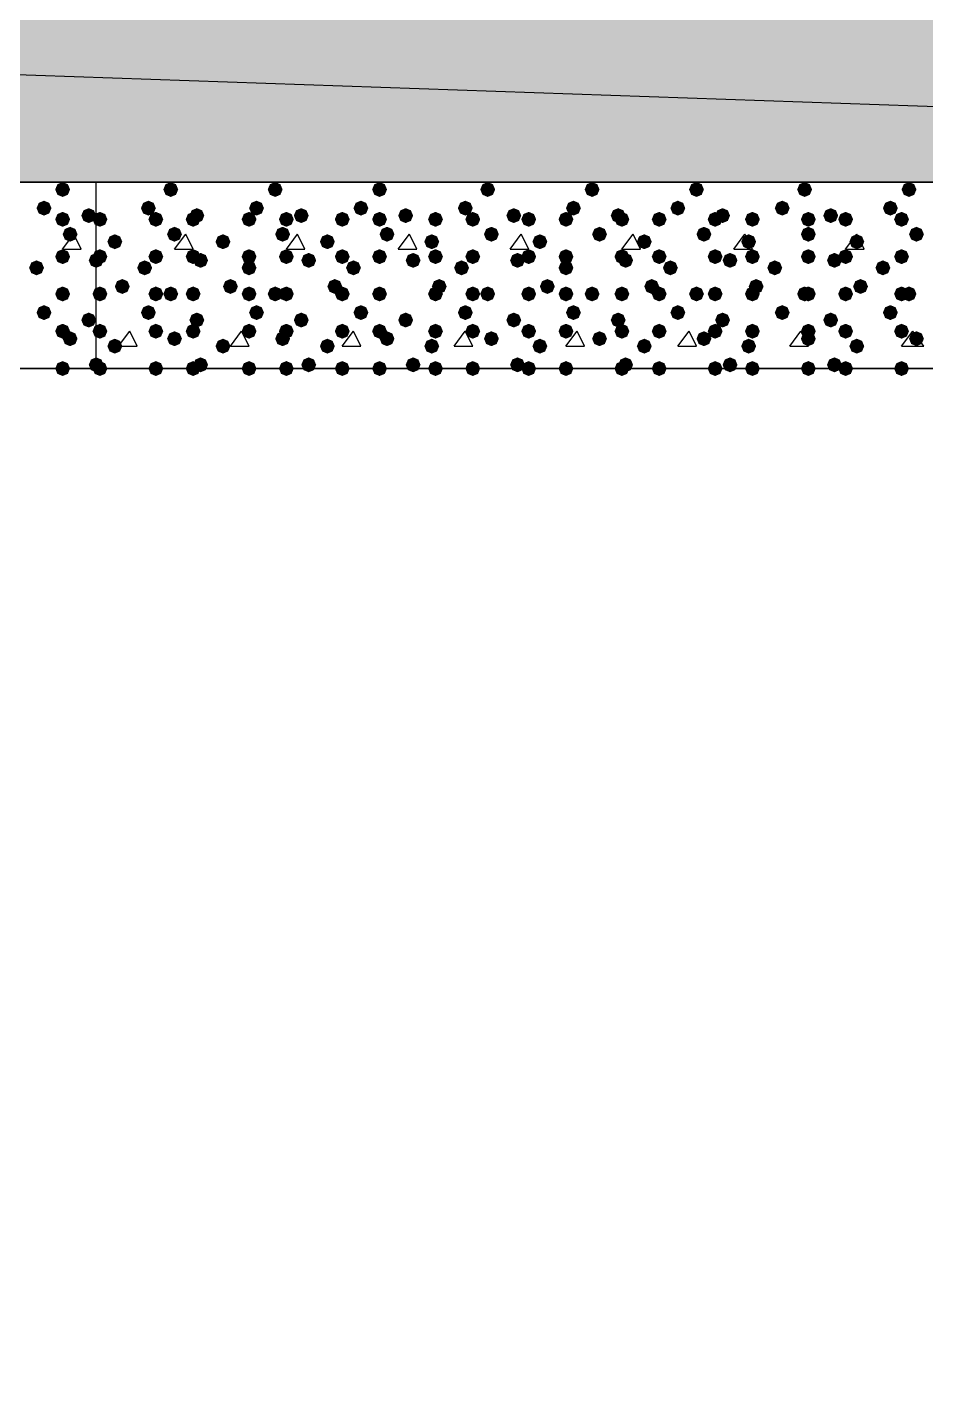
# Model space of a CAD drawing. Header units: millimetres. Extents: x 0 to 420, y 0 to 297.
# Drawn here: x 350.8 to 361, y 136.55 to 152 of the extents above; entities that cross this region are included whole.
import ezdxf

# ---------------------------------------------------------------- set-up
doc = ezdxf.new("R2010")
doc.units = ezdxf.units.MM
doc.layers.get('0').update_dxf_attribs({"linetype": 'CONTINUOUS'})

msp = doc.modelspace()

# ---------------------------------------------------------------- hatches: boundary and pattern name
at = {"true_color": 0x000008}
h = msp.add_hatch(color=0, dxfattribs=at)
h.paths.add_polyline_path([(385.826, 162.263667), (39.708667, 162.263667), (385.826, 150.241)], flags=0)
h.paths.add_polyline_path([(39.708667, 162.263667), (385.826, 150.241), (39.708667, 150.241)], flags=0)
at = {"true_color": 0x000007}
for points in [[(351.282, 150.156333), (351.257129, 150.096537), (351.197333, 150.071667), (351.137538, 150.096537), (351.112667, 150.156333), (351.137537, 150.216129), (351.197333, 150.241), (351.257129, 150.216129)], [(351.070333, 149.944667), (351.045462, 149.884871), (350.985667, 149.86), (350.925871, 149.884871), (350.901, 149.944667), (350.925871, 150.004462), (350.985667, 150.029333), (351.045462, 150.004463)], [(351.282, 149.817667), (351.257129, 149.757871), (351.197333, 149.733), (351.137538, 149.757871), (351.112667, 149.817667), (351.137537, 149.877462), (351.197333, 149.902333), (351.257129, 149.877463)], [(351.578333, 149.86), (351.553463, 149.800204), (351.493667, 149.775333), (351.433871, 149.800204), (351.409, 149.86), (351.433871, 149.919796), (351.493667, 149.944667), (351.553462, 149.919796)], [(351.366667, 149.648333), (351.341796, 149.588537), (351.282, 149.563667), (351.222204, 149.588537), (351.197333, 149.648333), (351.222204, 149.708129), (351.282, 149.733), (351.341796, 149.708129)], [(351.282, 149.394333), (351.257129, 149.334537), (351.197333, 149.309667), (351.137538, 149.334537), (351.112667, 149.394333), (351.137537, 149.454129), (351.197333, 149.479), (351.257129, 149.454129)], [(350.985667, 149.267333), (350.960796, 149.207537), (350.901, 149.182667), (350.841204, 149.207537), (350.816333, 149.267333), (350.841204, 149.327129), (350.901, 149.352), (350.960796, 149.327129)], [(351.282, 148.971), (351.257129, 148.911204), (351.197333, 148.886333), (351.137538, 148.911204), (351.112667, 148.971), (351.137537, 149.030796), (351.197333, 149.055667), (351.257129, 149.030796)], [(351.282, 148.971), (351.257129, 148.911204), (351.197333, 148.886333), (351.137538, 148.911204), (351.112667, 148.971), (351.137537, 149.030796), (351.197333, 149.055667), (351.257129, 149.030796)], [(351.070333, 148.759333), (351.045462, 148.699537), (350.985667, 148.674667), (350.925871, 148.699537), (350.901, 148.759333), (350.925871, 148.819129), (350.985667, 148.844), (351.045462, 148.819129)], [(351.578333, 148.674667), (351.553463, 148.614871), (351.493667, 148.59), (351.433871, 148.614871), (351.409, 148.674667), (351.433871, 148.734462), (351.493667, 148.759333), (351.553462, 148.734463)], [(351.282, 148.547667), (351.257129, 148.487871), (351.197333, 148.463), (351.137538, 148.487871), (351.112667, 148.547667), (351.137537, 148.607462), (351.197333, 148.632333), (351.257129, 148.607463)], [(351.366667, 148.463), (351.341796, 148.403204), (351.282, 148.378333), (351.222204, 148.403204), (351.197333, 148.463), (351.222204, 148.522796), (351.282, 148.547667), (351.341796, 148.522796)], [(351.282, 148.124333), (351.257129, 148.064537), (351.197333, 148.039667), (351.137538, 148.064537), (351.112667, 148.124333), (351.137537, 148.184129), (351.197333, 148.209), (351.257129, 148.184129)]]:
    msp.add_hatch(color=0, dxfattribs=at).paths.add_polyline_path(points, flags=0)
at = {"true_color": 0x000008}
for points in [[(352.509667, 150.156333), (352.484796, 150.096537), (352.425, 150.071667), (352.365204, 150.096537), (352.340333, 150.156333), (352.365204, 150.216129), (352.425, 150.241), (352.484796, 150.216129)], [(353.695, 150.156333), (353.670129, 150.096537), (353.610333, 150.071667), (353.550538, 150.096537), (353.525667, 150.156333), (353.550537, 150.216129), (353.610333, 150.241), (353.670129, 150.216129)], [(354.880333, 150.156333), (354.855462, 150.096537), (354.795667, 150.071667), (354.735871, 150.096537), (354.711, 150.156333), (354.735871, 150.216129), (354.795667, 150.241), (354.855462, 150.216129)], [(356.108, 150.156333), (356.083129, 150.096537), (356.023333, 150.071667), (355.963538, 150.096537), (355.938667, 150.156333), (355.963537, 150.216129), (356.023333, 150.241), (356.083129, 150.216129)], [(357.293333, 150.156333), (357.268462, 150.096537), (357.208667, 150.071667), (357.148871, 150.096537), (357.124, 150.156333), (357.148871, 150.216129), (357.208667, 150.241), (357.268462, 150.216129)], [(358.478667, 150.156333), (358.453796, 150.096537), (358.394, 150.071667), (358.334204, 150.096537), (358.309333, 150.156333), (358.334204, 150.216129), (358.394, 150.241), (358.453796, 150.216129)], [(359.706333, 150.156333), (359.681462, 150.096537), (359.621667, 150.071667), (359.561871, 150.096537), (359.537, 150.156333), (359.561871, 150.216129), (359.621667, 150.241), (359.681462, 150.216129)], [(360.891667, 150.156333), (360.866796, 150.096537), (360.807, 150.071667), (360.747204, 150.096537), (360.722333, 150.156333), (360.747204, 150.216129), (360.807, 150.241), (360.866796, 150.216129)], [(351.705333, 149.817667), (351.680462, 149.757871), (351.620667, 149.733), (351.560871, 149.757871), (351.536, 149.817667), (351.560871, 149.877462), (351.620667, 149.902333), (351.680462, 149.877463)], [(352.255667, 149.944667), (352.230796, 149.884871), (352.171, 149.86), (352.111204, 149.884871), (352.086333, 149.944667), (352.111204, 150.004462), (352.171, 150.029333), (352.230796, 150.004463)], [(352.340333, 149.817667), (352.315462, 149.757871), (352.255667, 149.733), (352.195871, 149.757871), (352.171, 149.817667), (352.195871, 149.877462), (352.255667, 149.902333), (352.315462, 149.877463)], [(352.763667, 149.817667), (352.738796, 149.757871), (352.679, 149.733), (352.619204, 149.757871), (352.594333, 149.817667), (352.619204, 149.877462), (352.679, 149.902333), (352.738796, 149.877463)], [(352.806, 149.86), (352.781129, 149.800204), (352.721333, 149.775333), (352.661538, 149.800204), (352.636667, 149.86), (352.661537, 149.919796), (352.721333, 149.944667), (352.781129, 149.919796)], [(353.398667, 149.817667), (353.373796, 149.757871), (353.314, 149.733), (353.254204, 149.757871), (353.229333, 149.817667), (353.254204, 149.877462), (353.314, 149.902333), (353.373796, 149.877463)], [(353.483333, 149.944667), (353.458463, 149.884871), (353.398667, 149.86), (353.338871, 149.884871), (353.314, 149.944667), (353.338871, 150.004462), (353.398667, 150.029333), (353.458462, 150.004463)], [(353.822, 149.817667), (353.797129, 149.757871), (353.737333, 149.733), (353.677538, 149.757871), (353.652667, 149.817667), (353.677537, 149.877462), (353.737333, 149.902333), (353.797129, 149.877463)], [(353.991333, 149.86), (353.966462, 149.800204), (353.906667, 149.775333), (353.846871, 149.800204), (353.822, 149.86), (353.846871, 149.919796), (353.906667, 149.944667), (353.966462, 149.919796)], [(354.457, 149.817667), (354.432129, 149.757871), (354.372333, 149.733), (354.312538, 149.757871), (354.287667, 149.817667), (354.312537, 149.877462), (354.372333, 149.902333), (354.432129, 149.877463)], [(354.668667, 149.944667), (354.643796, 149.884871), (354.584, 149.86), (354.524204, 149.884871), (354.499333, 149.944667), (354.524204, 150.004462), (354.584, 150.029333), (354.643796, 150.004463)], [(354.880333, 149.817667), (354.855462, 149.757871), (354.795667, 149.733), (354.735871, 149.757871), (354.711, 149.817667), (354.735871, 149.877462), (354.795667, 149.902333), (354.855462, 149.877463)], [(355.176667, 149.86), (355.151796, 149.800204), (355.092, 149.775333), (355.032204, 149.800204), (355.007333, 149.86), (355.032204, 149.919796), (355.092, 149.944667), (355.151796, 149.919796)], [(355.515333, 149.817667), (355.490463, 149.757871), (355.430667, 149.733), (355.370871, 149.757871), (355.346, 149.817667), (355.370871, 149.877462), (355.430667, 149.902333), (355.490462, 149.877463)], [(355.854, 149.944667), (355.829129, 149.884871), (355.769333, 149.86), (355.709538, 149.884871), (355.684667, 149.944667), (355.709537, 150.004462), (355.769333, 150.029333), (355.829129, 150.004463)], [(355.938667, 149.817667), (355.913796, 149.757871), (355.854, 149.733), (355.794204, 149.757871), (355.769333, 149.817667), (355.794204, 149.877462), (355.854, 149.902333), (355.913796, 149.877463)], [(356.404333, 149.86), (356.379462, 149.800204), (356.319667, 149.775333), (356.259871, 149.800204), (356.235, 149.86), (356.259871, 149.919796), (356.319667, 149.944667), (356.379462, 149.919796)], [(356.573667, 149.817667), (356.548796, 149.757871), (356.489, 149.733), (356.429204, 149.757871), (356.404333, 149.817667), (356.429204, 149.877462), (356.489, 149.902333), (356.548796, 149.877463)], [(356.997, 149.817667), (356.972129, 149.757871), (356.912333, 149.733), (356.852538, 149.757871), (356.827667, 149.817667), (356.852537, 149.877462), (356.912333, 149.902333), (356.972129, 149.877463)], [(357.081667, 149.944667), (357.056796, 149.884871), (356.997, 149.86), (356.937204, 149.884871), (356.912333, 149.944667), (356.937204, 150.004462), (356.997, 150.029333), (357.056796, 150.004463)], [(357.589667, 149.86), (357.564796, 149.800204), (357.505, 149.775333), (357.445204, 149.800204), (357.420333, 149.86), (357.445204, 149.919796), (357.505, 149.944667), (357.564796, 149.919796)], [(357.632, 149.817667), (357.607129, 149.757871), (357.547333, 149.733), (357.487538, 149.757871), (357.462667, 149.817667), (357.487537, 149.877462), (357.547333, 149.902333), (357.607129, 149.877463)], [(358.055333, 149.817667), (358.030463, 149.757871), (357.970667, 149.733), (357.910871, 149.757871), (357.886, 149.817667), (357.910871, 149.877462), (357.970667, 149.902333), (358.030462, 149.877463)], [(358.267, 149.944667), (358.242129, 149.884871), (358.182333, 149.86), (358.122538, 149.884871), (358.097667, 149.944667), (358.122537, 150.004462), (358.182333, 150.029333), (358.242129, 150.004463)], [(358.690333, 149.817667), (358.665462, 149.757871), (358.605667, 149.733), (358.545871, 149.757871), (358.521, 149.817667), (358.545871, 149.877462), (358.605667, 149.902333), (358.665462, 149.877463)], [(358.775, 149.86), (358.750129, 149.800204), (358.690333, 149.775333), (358.630538, 149.800204), (358.605667, 149.86), (358.630537, 149.919796), (358.690333, 149.944667), (358.750129, 149.919796)], [(359.113667, 149.817667), (359.088796, 149.757871), (359.029, 149.733), (358.969204, 149.757871), (358.944333, 149.817667), (358.969204, 149.877462), (359.029, 149.902333), (359.088796, 149.877463)], [(359.452333, 149.944667), (359.427462, 149.884871), (359.367667, 149.86), (359.307871, 149.884871), (359.283, 149.944667), (359.307871, 150.004462), (359.367667, 150.029333), (359.427462, 150.004463)], [(359.748667, 149.817667), (359.723796, 149.757871), (359.664, 149.733), (359.604204, 149.757871), (359.579333, 149.817667), (359.604204, 149.877462), (359.664, 149.902333), (359.723796, 149.877463)], [(360.002667, 149.86), (359.977796, 149.800204), (359.918, 149.775333), (359.858204, 149.800204), (359.833333, 149.86), (359.858204, 149.919796), (359.918, 149.944667), (359.977796, 149.919796)], [(360.172, 149.817667), (360.147129, 149.757871), (360.087333, 149.733), (360.027537, 149.757871), (360.002667, 149.817667), (360.027537, 149.877462), (360.087333, 149.902333), (360.147129, 149.877463)], [(360.68, 149.944667), (360.655129, 149.884871), (360.595333, 149.86), (360.535538, 149.884871), (360.510667, 149.944667), (360.535537, 150.004462), (360.595333, 150.029333), (360.655129, 150.004463)], [(360.807, 149.817667), (360.782129, 149.757871), (360.722333, 149.733), (360.662537, 149.757871), (360.637667, 149.817667), (360.662537, 149.877462), (360.722333, 149.902333), (360.782129, 149.877463)], [(352.552, 149.648333), (352.527129, 149.588537), (352.467333, 149.563667), (352.407537, 149.588537), (352.382667, 149.648333), (352.407537, 149.708129), (352.467333, 149.733), (352.527129, 149.708129)], [(353.779667, 149.648333), (353.754796, 149.588537), (353.695, 149.563667), (353.635204, 149.588537), (353.610333, 149.648333), (353.635204, 149.708129), (353.695, 149.733), (353.754796, 149.708129)], [(354.965, 149.648333), (354.940129, 149.588537), (354.880333, 149.563667), (354.820538, 149.588537), (354.795667, 149.648333), (354.820537, 149.708129), (354.880333, 149.733), (354.940129, 149.708129)], [(356.150333, 149.648333), (356.125463, 149.588537), (356.065667, 149.563667), (356.005871, 149.588537), (355.981, 149.648333), (356.005871, 149.708129), (356.065667, 149.733), (356.125462, 149.708129)], [(357.378, 149.648333), (357.353129, 149.588537), (357.293333, 149.563667), (357.233538, 149.588537), (357.208667, 149.648333), (357.233537, 149.708129), (357.293333, 149.733), (357.353129, 149.708129)], [(358.563333, 149.648333), (358.538462, 149.588537), (358.478667, 149.563667), (358.418871, 149.588537), (358.394, 149.648333), (358.418871, 149.708129), (358.478667, 149.733), (358.538462, 149.708129)], [(359.748667, 149.648333), (359.723796, 149.588537), (359.664, 149.563667), (359.604204, 149.588537), (359.579333, 149.648333), (359.604204, 149.708129), (359.664, 149.733), (359.723796, 149.708129)], [(360.976333, 149.648333), (360.951462, 149.588537), (360.891667, 149.563667), (360.831871, 149.588537), (360.807, 149.648333), (360.831871, 149.708129), (360.891667, 149.733), (360.951462, 149.708129)], [(351.874667, 149.563667), (351.849796, 149.503871), (351.79, 149.479), (351.730204, 149.503871), (351.705333, 149.563667), (351.730204, 149.623462), (351.79, 149.648333), (351.849796, 149.623463)], [(353.102333, 149.563667), (353.077462, 149.503871), (353.017667, 149.479), (352.957871, 149.503871), (352.933, 149.563667), (352.957871, 149.623462), (353.017667, 149.648333), (353.077462, 149.623463)], [(354.287667, 149.563667), (354.262796, 149.503871), (354.203, 149.479), (354.143204, 149.503871), (354.118333, 149.563667), (354.143204, 149.623462), (354.203, 149.648333), (354.262796, 149.623463)], [(355.473, 149.563667), (355.448129, 149.503871), (355.388333, 149.479), (355.328538, 149.503871), (355.303667, 149.563667), (355.328537, 149.623462), (355.388333, 149.648333), (355.448129, 149.623463)], [(356.700667, 149.563667), (356.675796, 149.503871), (356.616, 149.479), (356.556204, 149.503871), (356.531333, 149.563667), (356.556204, 149.623462), (356.616, 149.648333), (356.675796, 149.623463)], [(357.886, 149.563667), (357.861129, 149.503871), (357.801333, 149.479), (357.741537, 149.503871), (357.716667, 149.563667), (357.741537, 149.623462), (357.801333, 149.648333), (357.861129, 149.623463)], [(359.071333, 149.563667), (359.046462, 149.503871), (358.986667, 149.479), (358.926871, 149.503871), (358.902, 149.563667), (358.926871, 149.623462), (358.986667, 149.648333), (359.046462, 149.623463)], [(360.299, 149.563667), (360.274129, 149.503871), (360.214333, 149.479), (360.154537, 149.503871), (360.129667, 149.563667), (360.154537, 149.623462), (360.214333, 149.648333), (360.274129, 149.623463)], [(351.663, 149.352), (351.638129, 149.292204), (351.578333, 149.267333), (351.518537, 149.292204), (351.493667, 149.352), (351.518537, 149.411796), (351.578333, 149.436667), (351.638129, 149.411796)], [(351.705333, 149.394333), (351.680462, 149.334537), (351.620667, 149.309667), (351.560871, 149.334537), (351.536, 149.394333), (351.560871, 149.454129), (351.620667, 149.479), (351.680462, 149.454129)], [(352.340333, 149.394333), (352.315462, 149.334537), (352.255667, 149.309667), (352.195871, 149.334537), (352.171, 149.394333), (352.195871, 149.454129), (352.255667, 149.479), (352.315462, 149.454129)], [(352.763667, 149.394333), (352.738796, 149.334537), (352.679, 149.309667), (352.619204, 149.334537), (352.594333, 149.394333), (352.619204, 149.454129), (352.679, 149.479), (352.738796, 149.454129)], [(352.848333, 149.352), (352.823463, 149.292204), (352.763667, 149.267333), (352.703871, 149.292204), (352.679, 149.352), (352.703871, 149.411796), (352.763667, 149.436667), (352.823462, 149.411796)], [(353.398667, 149.394333), (353.373796, 149.334537), (353.314, 149.309667), (353.254204, 149.334537), (353.229333, 149.394333), (353.254204, 149.454129), (353.314, 149.479), (353.373796, 149.454129)], [(353.822, 149.394333), (353.797129, 149.334537), (353.737333, 149.309667), (353.677538, 149.334537), (353.652667, 149.394333), (353.677537, 149.454129), (353.737333, 149.479), (353.797129, 149.454129)], [(354.076, 149.352), (354.051129, 149.292204), (353.991333, 149.267333), (353.931537, 149.292204), (353.906667, 149.352), (353.931537, 149.411796), (353.991333, 149.436667), (354.051129, 149.411796)], [(354.457, 149.394333), (354.432129, 149.334537), (354.372333, 149.309667), (354.312538, 149.334537), (354.287667, 149.394333), (354.312537, 149.454129), (354.372333, 149.479), (354.432129, 149.454129)], [(354.880333, 149.394333), (354.855462, 149.334537), (354.795667, 149.309667), (354.735871, 149.334537), (354.711, 149.394333), (354.735871, 149.454129), (354.795667, 149.479), (354.855462, 149.454129)], [(355.261333, 149.352), (355.236463, 149.292204), (355.176667, 149.267333), (355.116871, 149.292204), (355.092, 149.352), (355.116871, 149.411796), (355.176667, 149.436667), (355.236462, 149.411796)], [(355.515333, 149.394333), (355.490463, 149.334537), (355.430667, 149.309667), (355.370871, 149.334537), (355.346, 149.394333), (355.370871, 149.454129), (355.430667, 149.479), (355.490462, 149.454129)], [(355.938667, 149.394333), (355.913796, 149.334537), (355.854, 149.309667), (355.794204, 149.334537), (355.769333, 149.394333), (355.794204, 149.454129), (355.854, 149.479), (355.913796, 149.454129)], [(356.446667, 149.352), (356.421796, 149.292204), (356.362, 149.267333), (356.302204, 149.292204), (356.277333, 149.352), (356.302204, 149.411796), (356.362, 149.436667), (356.421796, 149.411796)], [(356.573667, 149.394333), (356.548796, 149.334537), (356.489, 149.309667), (356.429204, 149.334537), (356.404333, 149.394333), (356.429204, 149.454129), (356.489, 149.479), (356.548796, 149.454129)], [(356.997, 149.394333), (356.972129, 149.334537), (356.912333, 149.309667), (356.852538, 149.334537), (356.827667, 149.394333), (356.852537, 149.454129), (356.912333, 149.479), (356.972129, 149.454129)], [(357.632, 149.394333), (357.607129, 149.334537), (357.547333, 149.309667), (357.487538, 149.334537), (357.462667, 149.394333), (357.487537, 149.454129), (357.547333, 149.479), (357.607129, 149.454129)], [(357.674333, 149.352), (357.649462, 149.292204), (357.589667, 149.267333), (357.529871, 149.292204), (357.505, 149.352), (357.529871, 149.411796), (357.589667, 149.436667), (357.649462, 149.411796)], [(358.055333, 149.394333), (358.030463, 149.334537), (357.970667, 149.309667), (357.910871, 149.334537), (357.886, 149.394333), (357.910871, 149.454129), (357.970667, 149.479), (358.030462, 149.454129)], [(358.690333, 149.394333), (358.665462, 149.334537), (358.605667, 149.309667), (358.545871, 149.334537), (358.521, 149.394333), (358.545871, 149.454129), (358.605667, 149.479), (358.665462, 149.454129)], [(358.859667, 149.352), (358.834796, 149.292204), (358.775, 149.267333), (358.715204, 149.292204), (358.690333, 149.352), (358.715204, 149.411796), (358.775, 149.436667), (358.834796, 149.411796)], [(359.113667, 149.394333), (359.088796, 149.334537), (359.029, 149.309667), (358.969204, 149.334537), (358.944333, 149.394333), (358.969204, 149.454129), (359.029, 149.479), (359.088796, 149.454129)], [(359.748667, 149.394333), (359.723796, 149.334537), (359.664, 149.309667), (359.604204, 149.334537), (359.579333, 149.394333), (359.604204, 149.454129), (359.664, 149.479), (359.723796, 149.454129)], [(360.045, 149.352), (360.020129, 149.292204), (359.960333, 149.267333), (359.900538, 149.292204), (359.875667, 149.352), (359.900537, 149.411796), (359.960333, 149.436667), (360.020129, 149.411796)], [(360.172, 149.394333), (360.147129, 149.334537), (360.087333, 149.309667), (360.027537, 149.334537), (360.002667, 149.394333), (360.027537, 149.454129), (360.087333, 149.479), (360.147129, 149.454129)], [(360.807, 149.394333), (360.782129, 149.334537), (360.722333, 149.309667), (360.662537, 149.334537), (360.637667, 149.394333), (360.662537, 149.454129), (360.722333, 149.479), (360.782129, 149.454129)], [(352.213333, 149.267333), (352.188463, 149.207537), (352.128667, 149.182667), (352.068871, 149.207537), (352.044, 149.267333), (352.068871, 149.327129), (352.128667, 149.352), (352.188462, 149.327129)], [(353.398667, 149.267333), (353.373796, 149.207537), (353.314, 149.182667), (353.254204, 149.207537), (353.229333, 149.267333), (353.254204, 149.327129), (353.314, 149.352), (353.373796, 149.327129)], [(354.584, 149.267333), (354.559129, 149.207537), (354.499333, 149.182667), (354.439537, 149.207537), (354.414667, 149.267333), (354.439537, 149.327129), (354.499333, 149.352), (354.559129, 149.327129)], [(355.811667, 149.267333), (355.786796, 149.207537), (355.727, 149.182667), (355.667204, 149.207537), (355.642333, 149.267333), (355.667204, 149.327129), (355.727, 149.352), (355.786796, 149.327129)], [(356.997, 149.267333), (356.972129, 149.207537), (356.912333, 149.182667), (356.852538, 149.207537), (356.827667, 149.267333), (356.852537, 149.327129), (356.912333, 149.352), (356.972129, 149.327129)], [(358.182333, 149.267333), (358.157462, 149.207537), (358.097667, 149.182667), (358.037871, 149.207537), (358.013, 149.267333), (358.037871, 149.327129), (358.097667, 149.352), (358.157462, 149.327129)], [(359.367667, 149.267333), (359.342796, 149.207537), (359.283, 149.182667), (359.223204, 149.207537), (359.198333, 149.267333), (359.223204, 149.327129), (359.283, 149.352), (359.342796, 149.327129)], [(360.595333, 149.267333), (360.570462, 149.207537), (360.510667, 149.182667), (360.450871, 149.207537), (360.426, 149.267333), (360.450871, 149.327129), (360.510667, 149.352), (360.570462, 149.327129)], [(351.959333, 149.055667), (351.934463, 148.995871), (351.874667, 148.971), (351.814871, 148.995871), (351.79, 149.055667), (351.814871, 149.115462), (351.874667, 149.140333), (351.934462, 149.115463)], [(353.187, 149.055667), (353.162129, 148.995871), (353.102333, 148.971), (353.042537, 148.995871), (353.017667, 149.055667), (353.042537, 149.115462), (353.102333, 149.140333), (353.162129, 149.115463)], [(354.372333, 149.055667), (354.347462, 148.995871), (354.287667, 148.971), (354.227871, 148.995871), (354.203, 149.055667), (354.227871, 149.115462), (354.287667, 149.140333), (354.347462, 149.115463)], [(355.557667, 149.055667), (355.532796, 148.995871), (355.473, 148.971), (355.413204, 148.995871), (355.388333, 149.055667), (355.413204, 149.115462), (355.473, 149.140333), (355.532796, 149.115463)], [(356.785333, 149.055667), (356.760463, 148.995871), (356.700667, 148.971), (356.640871, 148.995871), (356.616, 149.055667), (356.640871, 149.115462), (356.700667, 149.140333), (356.760462, 149.115463)], [(357.970667, 149.055667), (357.945796, 148.995871), (357.886, 148.971), (357.826204, 148.995871), (357.801333, 149.055667), (357.826204, 149.115462), (357.886, 149.140333), (357.945796, 149.115463)], [(359.156, 149.055667), (359.131129, 148.995871), (359.071333, 148.971), (359.011537, 148.995871), (358.986667, 149.055667), (359.011537, 149.115462), (359.071333, 149.140333), (359.131129, 149.115463)], [(360.341333, 149.055667), (360.316462, 148.995871), (360.256667, 148.971), (360.196871, 148.995871), (360.172, 149.055667), (360.196871, 149.115462), (360.256667, 149.140333), (360.316462, 149.115463)], [(351.705333, 148.971), (351.680462, 148.911204), (351.620667, 148.886333), (351.560871, 148.911204), (351.536, 148.971), (351.560871, 149.030796), (351.620667, 149.055667), (351.680462, 149.030796)], [(352.340333, 148.971), (352.315462, 148.911204), (352.255667, 148.886333), (352.195871, 148.911204), (352.171, 148.971), (352.195871, 149.030796), (352.255667, 149.055667), (352.315462, 149.030796)], [(352.509667, 148.971), (352.484796, 148.911204), (352.425, 148.886333), (352.365204, 148.911204), (352.340333, 148.971), (352.365204, 149.030796), (352.425, 149.055667), (352.484796, 149.030796)], [(352.763667, 148.971), (352.738796, 148.911204), (352.679, 148.886333), (352.619204, 148.911204), (352.594333, 148.971), (352.619204, 149.030796), (352.679, 149.055667), (352.738796, 149.030796)], [(353.398667, 148.971), (353.373796, 148.911204), (353.314, 148.886333), (353.254204, 148.911204), (353.229333, 148.971), (353.254204, 149.030796), (353.314, 149.055667), (353.373796, 149.030796)], [(353.695, 148.971), (353.670129, 148.911204), (353.610333, 148.886333), (353.550538, 148.911204), (353.525667, 148.971), (353.550537, 149.030796), (353.610333, 149.055667), (353.670129, 149.030796)], [(353.822, 148.971), (353.797129, 148.911204), (353.737333, 148.886333), (353.677538, 148.911204), (353.652667, 148.971), (353.677537, 149.030796), (353.737333, 149.055667), (353.797129, 149.030796)], [(354.457, 148.971), (354.432129, 148.911204), (354.372333, 148.886333), (354.312538, 148.911204), (354.287667, 148.971), (354.312537, 149.030796), (354.372333, 149.055667), (354.432129, 149.030796)], [(354.880333, 148.971), (354.855462, 148.911204), (354.795667, 148.886333), (354.735871, 148.911204), (354.711, 148.971), (354.735871, 149.030796), (354.795667, 149.055667), (354.855462, 149.030796)], [(354.880333, 148.971), (354.855462, 148.911204), (354.795667, 148.886333), (354.735871, 148.911204), (354.711, 148.971), (354.735871, 149.030796), (354.795667, 149.055667), (354.855462, 149.030796)], [(355.515333, 148.971), (355.490463, 148.911204), (355.430667, 148.886333), (355.370871, 148.911204), (355.346, 148.971), (355.370871, 149.030796), (355.430667, 149.055667), (355.490462, 149.030796)], [(355.938667, 148.971), (355.913796, 148.911204), (355.854, 148.886333), (355.794204, 148.911204), (355.769333, 148.971), (355.794204, 149.030796), (355.854, 149.055667), (355.913796, 149.030796)], [(356.108, 148.971), (356.083129, 148.911204), (356.023333, 148.886333), (355.963538, 148.911204), (355.938667, 148.971), (355.963537, 149.030796), (356.023333, 149.055667), (356.083129, 149.030796)], [(356.573667, 148.971), (356.548796, 148.911204), (356.489, 148.886333), (356.429204, 148.911204), (356.404333, 148.971), (356.429204, 149.030796), (356.489, 149.055667), (356.548796, 149.030796)], [(356.997, 148.971), (356.972129, 148.911204), (356.912333, 148.886333), (356.852538, 148.911204), (356.827667, 148.971), (356.852537, 149.030796), (356.912333, 149.055667), (356.972129, 149.030796)], [(357.293333, 148.971), (357.268462, 148.911204), (357.208667, 148.886333), (357.148871, 148.911204), (357.124, 148.971), (357.148871, 149.030796), (357.208667, 149.055667), (357.268462, 149.030796)], [(357.632, 148.971), (357.607129, 148.911204), (357.547333, 148.886333), (357.487538, 148.911204), (357.462667, 148.971), (357.487537, 149.030796), (357.547333, 149.055667), (357.607129, 149.030796)], [(358.055333, 148.971), (358.030463, 148.911204), (357.970667, 148.886333), (357.910871, 148.911204), (357.886, 148.971), (357.910871, 149.030796), (357.970667, 149.055667), (358.030462, 149.030796)], [(358.478667, 148.971), (358.453796, 148.911204), (358.394, 148.886333), (358.334204, 148.911204), (358.309333, 148.971), (358.334204, 149.030796), (358.394, 149.055667), (358.453796, 149.030796)], [(358.690333, 148.971), (358.665462, 148.911204), (358.605667, 148.886333), (358.545871, 148.911204), (358.521, 148.971), (358.545871, 149.030796), (358.605667, 149.055667), (358.665462, 149.030796)], [(359.113667, 148.971), (359.088796, 148.911204), (359.029, 148.886333), (358.969204, 148.911204), (358.944333, 148.971), (358.969204, 149.030796), (359.029, 149.055667), (359.088796, 149.030796)], [(359.706333, 148.971), (359.681462, 148.911204), (359.621667, 148.886333), (359.561871, 148.911204), (359.537, 148.971), (359.561871, 149.030796), (359.621667, 149.055667), (359.681462, 149.030796)], [(359.748667, 148.971), (359.723796, 148.911204), (359.664, 148.886333), (359.604204, 148.911204), (359.579333, 148.971), (359.604204, 149.030796), (359.664, 149.055667), (359.723796, 149.030796)], [(360.172, 148.971), (360.147129, 148.911204), (360.087333, 148.886333), (360.027537, 148.911204), (360.002667, 148.971), (360.027537, 149.030796), (360.087333, 149.055667), (360.147129, 149.030796)], [(360.807, 148.971), (360.782129, 148.911204), (360.722333, 148.886333), (360.662537, 148.911204), (360.637667, 148.971), (360.662537, 149.030796), (360.722333, 149.055667), (360.782129, 149.030796)], [(360.891667, 148.971), (360.866796, 148.911204), (360.807, 148.886333), (360.747204, 148.911204), (360.722333, 148.971), (360.747204, 149.030796), (360.807, 149.055667), (360.866796, 149.030796)], [(352.255667, 148.759333), (352.230796, 148.699537), (352.171, 148.674667), (352.111204, 148.699537), (352.086333, 148.759333), (352.111204, 148.819129), (352.171, 148.844), (352.230796, 148.819129)], [(353.483333, 148.759333), (353.458463, 148.699537), (353.398667, 148.674667), (353.338871, 148.699537), (353.314, 148.759333), (353.338871, 148.819129), (353.398667, 148.844), (353.458462, 148.819129)], [(354.668667, 148.759333), (354.643796, 148.699537), (354.584, 148.674667), (354.524204, 148.699537), (354.499333, 148.759333), (354.524204, 148.819129), (354.584, 148.844), (354.643796, 148.819129)], [(355.854, 148.759333), (355.829129, 148.699537), (355.769333, 148.674667), (355.709538, 148.699537), (355.684667, 148.759333), (355.709537, 148.819129), (355.769333, 148.844), (355.829129, 148.819129)], [(357.081667, 148.759333), (357.056796, 148.699537), (356.997, 148.674667), (356.937204, 148.699537), (356.912333, 148.759333), (356.937204, 148.819129), (356.997, 148.844), (357.056796, 148.819129)], [(358.267, 148.759333), (358.242129, 148.699537), (358.182333, 148.674667), (358.122538, 148.699537), (358.097667, 148.759333), (358.122537, 148.819129), (358.182333, 148.844), (358.242129, 148.819129)], [(359.452333, 148.759333), (359.427462, 148.699537), (359.367667, 148.674667), (359.307871, 148.699537), (359.283, 148.759333), (359.307871, 148.819129), (359.367667, 148.844), (359.427462, 148.819129)], [(360.68, 148.759333), (360.655129, 148.699537), (360.595333, 148.674667), (360.535538, 148.699537), (360.510667, 148.759333), (360.535537, 148.819129), (360.595333, 148.844), (360.655129, 148.819129)], [(352.806, 148.674667), (352.781129, 148.614871), (352.721333, 148.59), (352.661538, 148.614871), (352.636667, 148.674667), (352.661537, 148.734462), (352.721333, 148.759333), (352.781129, 148.734463)], [(353.991333, 148.674667), (353.966462, 148.614871), (353.906667, 148.59), (353.846871, 148.614871), (353.822, 148.674667), (353.846871, 148.734462), (353.906667, 148.759333), (353.966462, 148.734463)], [(355.176667, 148.674667), (355.151796, 148.614871), (355.092, 148.59), (355.032204, 148.614871), (355.007333, 148.674667), (355.032204, 148.734462), (355.092, 148.759333), (355.151796, 148.734463)], [(356.404333, 148.674667), (356.379462, 148.614871), (356.319667, 148.59), (356.259871, 148.614871), (356.235, 148.674667), (356.259871, 148.734462), (356.319667, 148.759333), (356.379462, 148.734463)], [(357.589667, 148.674667), (357.564796, 148.614871), (357.505, 148.59), (357.445204, 148.614871), (357.420333, 148.674667), (357.445204, 148.734462), (357.505, 148.759333), (357.564796, 148.734463)], [(358.775, 148.674667), (358.750129, 148.614871), (358.690333, 148.59), (358.630538, 148.614871), (358.605667, 148.674667), (358.630537, 148.734462), (358.690333, 148.759333), (358.750129, 148.734463)], [(360.002667, 148.674667), (359.977796, 148.614871), (359.918, 148.59), (359.858204, 148.614871), (359.833333, 148.674667), (359.858204, 148.734462), (359.918, 148.759333), (359.977796, 148.734463)], [(351.705333, 148.547667), (351.680462, 148.487871), (351.620667, 148.463), (351.560871, 148.487871), (351.536, 148.547667), (351.560871, 148.607462), (351.620667, 148.632333), (351.680462, 148.607463)], [(352.340333, 148.547667), (352.315462, 148.487871), (352.255667, 148.463), (352.195871, 148.487871), (352.171, 148.547667), (352.195871, 148.607462), (352.255667, 148.632333), (352.315462, 148.607463)], [(352.552, 148.463), (352.527129, 148.403204), (352.467333, 148.378333), (352.407537, 148.403204), (352.382667, 148.463), (352.407537, 148.522796), (352.467333, 148.547667), (352.527129, 148.522796)], [(352.763667, 148.547667), (352.738796, 148.487871), (352.679, 148.463), (352.619204, 148.487871), (352.594333, 148.547667), (352.619204, 148.607462), (352.679, 148.632333), (352.738796, 148.607463)], [(353.398667, 148.547667), (353.373796, 148.487871), (353.314, 148.463), (353.254204, 148.487871), (353.229333, 148.547667), (353.254204, 148.607462), (353.314, 148.632333), (353.373796, 148.607463)], [(353.779667, 148.463), (353.754796, 148.403204), (353.695, 148.378333), (353.635204, 148.403204), (353.610333, 148.463), (353.635204, 148.522796), (353.695, 148.547667), (353.754796, 148.522796)], [(353.822, 148.547667), (353.797129, 148.487871), (353.737333, 148.463), (353.677538, 148.487871), (353.652667, 148.547667), (353.677537, 148.607462), (353.737333, 148.632333), (353.797129, 148.607463)], [(354.457, 148.547667), (354.432129, 148.487871), (354.372333, 148.463), (354.312538, 148.487871), (354.287667, 148.547667), (354.312537, 148.607462), (354.372333, 148.632333), (354.432129, 148.607463)], [(354.880333, 148.547667), (354.855462, 148.487871), (354.795667, 148.463), (354.735871, 148.487871), (354.711, 148.547667), (354.735871, 148.607462), (354.795667, 148.632333), (354.855462, 148.607463)], [(354.965, 148.463), (354.940129, 148.403204), (354.880333, 148.378333), (354.820538, 148.403204), (354.795667, 148.463), (354.820537, 148.522796), (354.880333, 148.547667), (354.940129, 148.522796)], [(355.515333, 148.547667), (355.490463, 148.487871), (355.430667, 148.463), (355.370871, 148.487871), (355.346, 148.547667), (355.370871, 148.607462), (355.430667, 148.632333), (355.490462, 148.607463)], [(355.938667, 148.547667), (355.913796, 148.487871), (355.854, 148.463), (355.794204, 148.487871), (355.769333, 148.547667), (355.794204, 148.607462), (355.854, 148.632333), (355.913796, 148.607463)], [(356.150333, 148.463), (356.125463, 148.403204), (356.065667, 148.378333), (356.005871, 148.403204), (355.981, 148.463), (356.005871, 148.522796), (356.065667, 148.547667), (356.125462, 148.522796)], [(356.573667, 148.547667), (356.548796, 148.487871), (356.489, 148.463), (356.429204, 148.487871), (356.404333, 148.547667), (356.429204, 148.607462), (356.489, 148.632333), (356.548796, 148.607463)], [(356.997, 148.547667), (356.972129, 148.487871), (356.912333, 148.463), (356.852538, 148.487871), (356.827667, 148.547667), (356.852537, 148.607462), (356.912333, 148.632333), (356.972129, 148.607463)], [(357.378, 148.463), (357.353129, 148.403204), (357.293333, 148.378333), (357.233538, 148.403204), (357.208667, 148.463), (357.233537, 148.522796), (357.293333, 148.547667), (357.353129, 148.522796)], [(357.632, 148.547667), (357.607129, 148.487871), (357.547333, 148.463), (357.487538, 148.487871), (357.462667, 148.547667), (357.487537, 148.607462), (357.547333, 148.632333), (357.607129, 148.607463)], [(358.055333, 148.547667), (358.030463, 148.487871), (357.970667, 148.463), (357.910871, 148.487871), (357.886, 148.547667), (357.910871, 148.607462), (357.970667, 148.632333), (358.030462, 148.607463)], [(358.563333, 148.463), (358.538462, 148.403204), (358.478667, 148.378333), (358.418871, 148.403204), (358.394, 148.463), (358.418871, 148.522796), (358.478667, 148.547667), (358.538462, 148.522796)], [(358.690333, 148.547667), (358.665462, 148.487871), (358.605667, 148.463), (358.545871, 148.487871), (358.521, 148.547667), (358.545871, 148.607462), (358.605667, 148.632333), (358.665462, 148.607463)], [(359.113667, 148.547667), (359.088796, 148.487871), (359.029, 148.463), (358.969204, 148.487871), (358.944333, 148.547667), (358.969204, 148.607462), (359.029, 148.632333), (359.088796, 148.607463)], [(359.748667, 148.547667), (359.723796, 148.487871), (359.664, 148.463), (359.604204, 148.487871), (359.579333, 148.547667), (359.604204, 148.607462), (359.664, 148.632333), (359.723796, 148.607463)], [(359.748667, 148.463), (359.723796, 148.403204), (359.664, 148.378333), (359.604204, 148.403204), (359.579333, 148.463), (359.604204, 148.522796), (359.664, 148.547667), (359.723796, 148.522796)], [(360.172, 148.547667), (360.147129, 148.487871), (360.087333, 148.463), (360.027537, 148.487871), (360.002667, 148.547667), (360.027537, 148.607462), (360.087333, 148.632333), (360.147129, 148.607463)], [(360.807, 148.547667), (360.782129, 148.487871), (360.722333, 148.463), (360.662537, 148.487871), (360.637667, 148.547667), (360.662537, 148.607462), (360.722333, 148.632333), (360.782129, 148.607463)], [(360.976333, 148.463), (360.951462, 148.403204), (360.891667, 148.378333), (360.831871, 148.403204), (360.807, 148.463), (360.831871, 148.522796), (360.891667, 148.547667), (360.951462, 148.522796)], [(351.874667, 148.378333), (351.849796, 148.318537), (351.79, 148.293667), (351.730204, 148.318537), (351.705333, 148.378333), (351.730204, 148.438129), (351.79, 148.463), (351.849796, 148.438129)], [(353.102333, 148.378333), (353.077462, 148.318537), (353.017667, 148.293667), (352.957871, 148.318537), (352.933, 148.378333), (352.957871, 148.438129), (353.017667, 148.463), (353.077462, 148.438129)], [(354.287667, 148.378333), (354.262796, 148.318537), (354.203, 148.293667), (354.143204, 148.318537), (354.118333, 148.378333), (354.143204, 148.438129), (354.203, 148.463), (354.262796, 148.438129)], [(355.473, 148.378333), (355.448129, 148.318537), (355.388333, 148.293667), (355.328538, 148.318537), (355.303667, 148.378333), (355.328537, 148.438129), (355.388333, 148.463), (355.448129, 148.438129)], [(356.700667, 148.378333), (356.675796, 148.318537), (356.616, 148.293667), (356.556204, 148.318537), (356.531333, 148.378333), (356.556204, 148.438129), (356.616, 148.463), (356.675796, 148.438129)], [(357.886, 148.378333), (357.861129, 148.318537), (357.801333, 148.293667), (357.741537, 148.318537), (357.716667, 148.378333), (357.741537, 148.438129), (357.801333, 148.463), (357.861129, 148.438129)], [(359.071333, 148.378333), (359.046462, 148.318537), (358.986667, 148.293667), (358.926871, 148.318537), (358.902, 148.378333), (358.926871, 148.438129), (358.986667, 148.463), (359.046462, 148.438129)], [(360.299, 148.378333), (360.274129, 148.318537), (360.214333, 148.293667), (360.154537, 148.318537), (360.129667, 148.378333), (360.154537, 148.438129), (360.214333, 148.463), (360.274129, 148.438129)], [(351.663, 148.166667), (351.638129, 148.106871), (351.578333, 148.082), (351.518537, 148.106871), (351.493667, 148.166667), (351.518537, 148.226462), (351.578333, 148.251333), (351.638129, 148.226463)], [(351.705333, 148.124333), (351.680462, 148.064537), (351.620667, 148.039667), (351.560871, 148.064537), (351.536, 148.124333), (351.560871, 148.184129), (351.620667, 148.209), (351.680462, 148.184129)], [(352.340333, 148.124333), (352.315462, 148.064537), (352.255667, 148.039667), (352.195871, 148.064537), (352.171, 148.124333), (352.195871, 148.184129), (352.255667, 148.209), (352.315462, 148.184129)], [(352.763667, 148.124333), (352.738796, 148.064537), (352.679, 148.039667), (352.619204, 148.064537), (352.594333, 148.124333), (352.619204, 148.184129), (352.679, 148.209), (352.738796, 148.184129)], [(352.848333, 148.166667), (352.823463, 148.106871), (352.763667, 148.082), (352.703871, 148.106871), (352.679, 148.166667), (352.703871, 148.226462), (352.763667, 148.251333), (352.823462, 148.226463)], [(353.398667, 148.124333), (353.373796, 148.064537), (353.314, 148.039667), (353.254204, 148.064537), (353.229333, 148.124333), (353.254204, 148.184129), (353.314, 148.209), (353.373796, 148.184129)], [(353.822, 148.124333), (353.797129, 148.064537), (353.737333, 148.039667), (353.677538, 148.064537), (353.652667, 148.124333), (353.677537, 148.184129), (353.737333, 148.209), (353.797129, 148.184129)], [(354.076, 148.166667), (354.051129, 148.106871), (353.991333, 148.082), (353.931537, 148.106871), (353.906667, 148.166667), (353.931537, 148.226462), (353.991333, 148.251333), (354.051129, 148.226463)], [(354.457, 148.124333), (354.432129, 148.064537), (354.372333, 148.039667), (354.312538, 148.064537), (354.287667, 148.124333), (354.312537, 148.184129), (354.372333, 148.209), (354.432129, 148.184129)], [(354.880333, 148.124333), (354.855462, 148.064537), (354.795667, 148.039667), (354.735871, 148.064537), (354.711, 148.124333), (354.735871, 148.184129), (354.795667, 148.209), (354.855462, 148.184129)], [(355.261333, 148.166667), (355.236463, 148.106871), (355.176667, 148.082), (355.116871, 148.106871), (355.092, 148.166667), (355.116871, 148.226462), (355.176667, 148.251333), (355.236462, 148.226463)], [(355.515333, 148.124333), (355.490463, 148.064537), (355.430667, 148.039667), (355.370871, 148.064537), (355.346, 148.124333), (355.370871, 148.184129), (355.430667, 148.209), (355.490462, 148.184129)], [(355.938667, 148.124333), (355.913796, 148.064537), (355.854, 148.039667), (355.794204, 148.064537), (355.769333, 148.124333), (355.794204, 148.184129), (355.854, 148.209), (355.913796, 148.184129)], [(356.446667, 148.166667), (356.421796, 148.106871), (356.362, 148.082), (356.302204, 148.106871), (356.277333, 148.166667), (356.302204, 148.226462), (356.362, 148.251333), (356.421796, 148.226463)], [(356.573667, 148.124333), (356.548796, 148.064537), (356.489, 148.039667), (356.429204, 148.064537), (356.404333, 148.124333), (356.429204, 148.184129), (356.489, 148.209), (356.548796, 148.184129)], [(356.997, 148.124333), (356.972129, 148.064537), (356.912333, 148.039667), (356.852538, 148.064537), (356.827667, 148.124333), (356.852537, 148.184129), (356.912333, 148.209), (356.972129, 148.184129)], [(357.632, 148.124333), (357.607129, 148.064537), (357.547333, 148.039667), (357.487538, 148.064537), (357.462667, 148.124333), (357.487537, 148.184129), (357.547333, 148.209), (357.607129, 148.184129)], [(357.674333, 148.166667), (357.649462, 148.106871), (357.589667, 148.082), (357.529871, 148.106871), (357.505, 148.166667), (357.529871, 148.226462), (357.589667, 148.251333), (357.649462, 148.226463)], [(358.055333, 148.124333), (358.030463, 148.064537), (357.970667, 148.039667), (357.910871, 148.064537), (357.886, 148.124333), (357.910871, 148.184129), (357.970667, 148.209), (358.030462, 148.184129)], [(358.690333, 148.124333), (358.665462, 148.064537), (358.605667, 148.039667), (358.545871, 148.064537), (358.521, 148.124333), (358.545871, 148.184129), (358.605667, 148.209), (358.665462, 148.184129)], [(358.859667, 148.166667), (358.834796, 148.106871), (358.775, 148.082), (358.715204, 148.106871), (358.690333, 148.166667), (358.715204, 148.226462), (358.775, 148.251333), (358.834796, 148.226463)], [(359.113667, 148.124333), (359.088796, 148.064537), (359.029, 148.039667), (358.969204, 148.064537), (358.944333, 148.124333), (358.969204, 148.184129), (359.029, 148.209), (359.088796, 148.184129)], [(359.748667, 148.124333), (359.723796, 148.064537), (359.664, 148.039667), (359.604204, 148.064537), (359.579333, 148.124333), (359.604204, 148.184129), (359.664, 148.209), (359.723796, 148.184129)], [(360.045, 148.166667), (360.020129, 148.106871), (359.960333, 148.082), (359.900538, 148.106871), (359.875667, 148.166667), (359.900537, 148.226462), (359.960333, 148.251333), (360.020129, 148.226463)], [(360.172, 148.124333), (360.147129, 148.064537), (360.087333, 148.039667), (360.027537, 148.064537), (360.002667, 148.124333), (360.027537, 148.184129), (360.087333, 148.209), (360.147129, 148.184129)], [(360.807, 148.124333), (360.782129, 148.064537), (360.722333, 148.039667), (360.662537, 148.064537), (360.637667, 148.124333), (360.662537, 148.184129), (360.722333, 148.209), (360.782129, 148.184129)]]:
    msp.add_hatch(color=0, dxfattribs=at).paths.add_polyline_path(points, flags=0)

# ---------------------------------------------------------------- linework, layer by layer
at = {"color": 0, "true_color": 0x000008}
for points in [[(385.826, 162.263667), (39.708667, 162.263667), (385.826, 150.241)], [(39.708667, 162.263667), (385.826, 150.241), (39.708667, 150.241)]]:
    msp.add_lwpolyline(points, close=True, dxfattribs=at)
at = {"color": 0, "true_color": 0x000007}
for points in [[(38.650333, 126.915333), (38.650333, 150.241), (386.884333, 150.241), (386.884333, 126.915333), (224.409, 126.915333), (224.409, 105.748667), (201.125667, 105.748667), (201.125667, 126.915333)], [(38.650333, 126.915333), (38.650333, 150.241), (386.884333, 150.241), (386.884333, 126.915333), (224.409, 126.915333), (224.409, 105.748667), (201.125667, 105.748667), (201.125667, 126.915333)], [(349.461667, 150.241), (349.461667, 148.124333), (351.578333, 148.124333), (351.578333, 150.241)]]:
    msp.add_lwpolyline(points, close=True, dxfattribs=at)
for points in [[(370.628333, 150.241), (351.578333, 150.241)], [(351.197333, 149.479), (351.324333, 149.648333)], [(351.409, 149.479), (351.324333, 149.648333)], [(351.197333, 149.479), (351.409, 149.479)], [(351.578333, 148.124333), (370.628333, 148.124333)]]:
    msp.add_lwpolyline(points, dxfattribs=at)
at = {"color": 0, "true_color": 0x000008}
for points in [[(352.467333, 149.479), (352.594333, 149.648333)], [(352.679, 149.479), (352.594333, 149.648333)], [(353.737333, 149.479), (353.864333, 149.648333)], [(353.949, 149.479), (353.864333, 149.648333)], [(355.007333, 149.479), (355.134333, 149.648333)], [(355.219, 149.479), (355.134333, 149.648333)], [(356.277333, 149.479), (356.404333, 149.648333)], [(356.489, 149.479), (356.404333, 149.648333)], [(357.547333, 149.479), (357.674333, 149.648333)], [(357.759, 149.479), (357.674333, 149.648333)], [(358.817333, 149.479), (358.944333, 149.648333)], [(359.029, 149.479), (358.944333, 149.648333)], [(360.087333, 149.479), (360.214333, 149.648333)], [(360.299, 149.479), (360.214333, 149.648333)], [(352.467333, 149.479), (352.679, 149.479)], [(353.737333, 149.479), (353.949, 149.479)], [(355.007333, 149.479), (355.219, 149.479)], [(356.277333, 149.479), (356.489, 149.479)], [(357.547333, 149.479), (357.759, 149.479)], [(358.817333, 149.479), (359.029, 149.479)], [(360.087333, 149.479), (360.299, 149.479)], [(351.832333, 148.378333), (351.959333, 148.547667)], [(352.044, 148.378333), (351.959333, 148.547667)], [(353.102333, 148.378333), (353.229333, 148.547667)], [(353.314, 148.378333), (353.229333, 148.547667)], [(354.372333, 148.378333), (354.499333, 148.547667)], [(354.584, 148.378333), (354.499333, 148.547667)], [(355.642333, 148.378333), (355.769333, 148.547667)], [(355.854, 148.378333), (355.769333, 148.547667)], [(356.912333, 148.378333), (357.039333, 148.547667)], [(357.124, 148.378333), (357.039333, 148.547667)], [(358.182333, 148.378333), (358.309333, 148.547667)], [(358.394, 148.378333), (358.309333, 148.547667)], [(359.452333, 148.378333), (359.579333, 148.547667)], [(359.664, 148.378333), (359.579333, 148.547667)], [(360.722333, 148.378333), (360.849333, 148.547667)], [(360.976333, 148.378333), (360.849333, 148.547667)], [(351.832333, 148.378333), (352.044, 148.378333)], [(353.102333, 148.378333), (353.314, 148.378333)], [(354.372333, 148.378333), (354.584, 148.378333)], [(355.642333, 148.378333), (355.854, 148.378333)], [(356.912333, 148.378333), (357.124, 148.378333)], [(358.182333, 148.378333), (358.394, 148.378333)], [(359.452333, 148.378333), (359.664, 148.378333)], [(360.722333, 148.378333), (360.976333, 148.378333)]]:
    msp.add_lwpolyline(points, dxfattribs=at)
at = {"color": 0, "true_color": 0x0000fd}
msp.add_lwpolyline([(222.292333, 129.032), (384.767667, 129.032), (384.767667, 148.124333), (40.767, 148.124333), (40.767, 129.032), (203.242333, 129.032), (203.242333, 107.865333), (222.292333, 107.865333)], close=True, dxfattribs=at)

doc.saveas('drawing.dxf')
